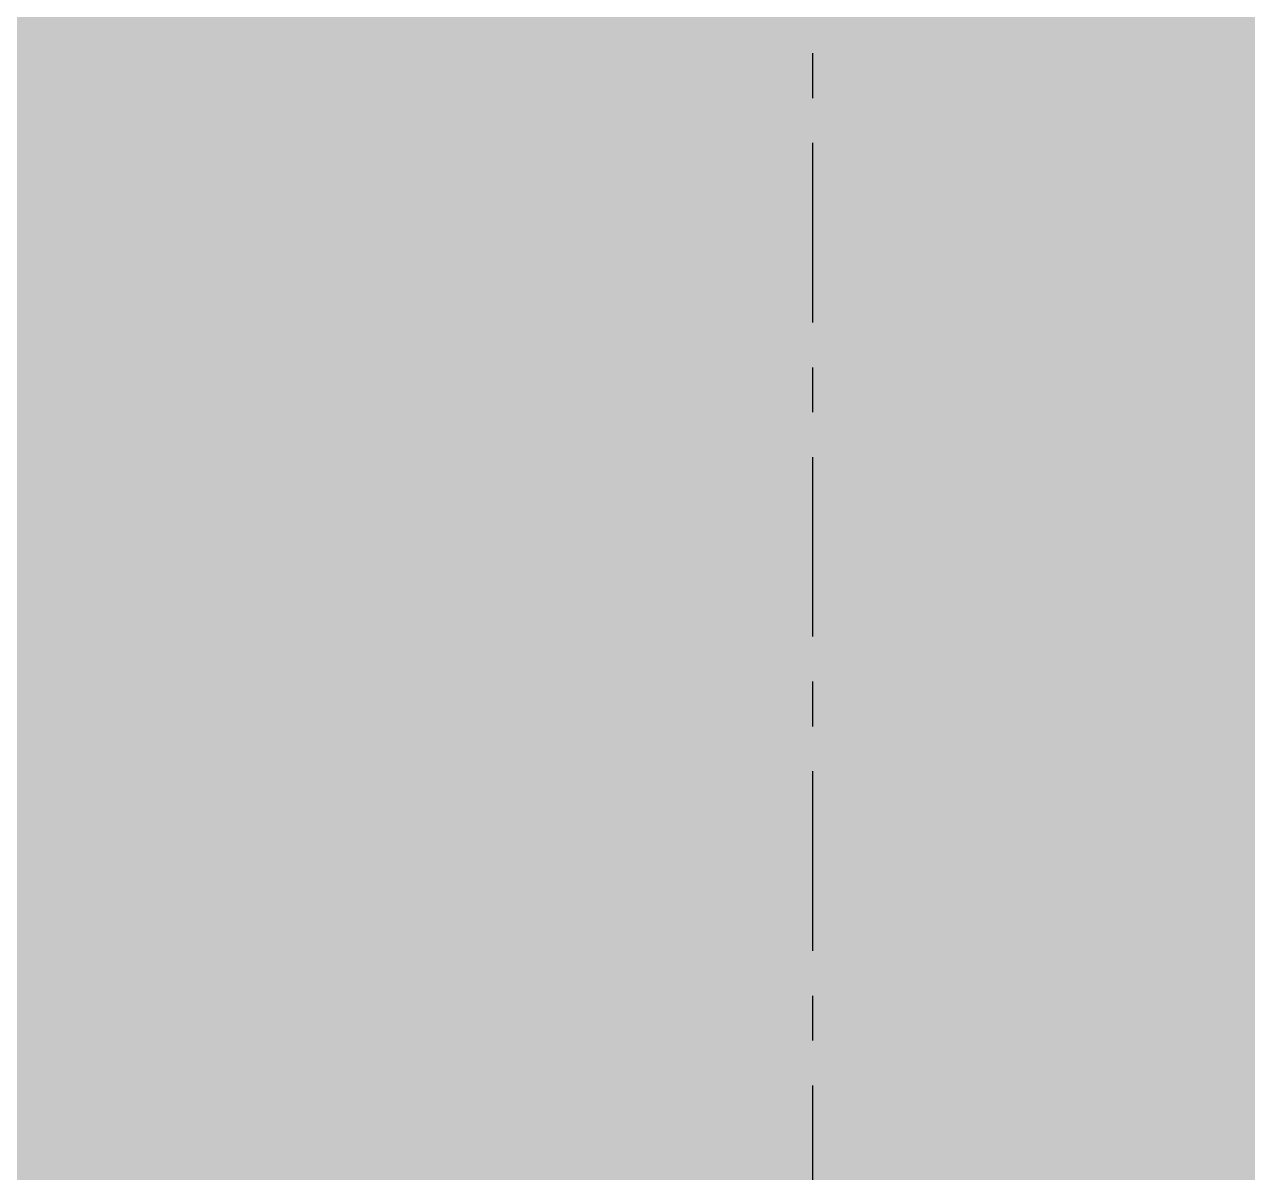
# Model space of a CAD drawing. Header units: inches. Extents: x -4110 to -1807, y 11006 to 12281.
# Drawn here: x -3483.519 to -3480.113, y 11748.139 to 11751.336 of the extents above; entities that cross this region are included whole.
import ezdxf

# ---------------------------------------------------------------- set-up
doc = ezdxf.new("R2010")
doc.units = ezdxf.units.IN
doc.header["$MEASUREMENT"] = 0
doc.linetypes.add('Grid Line 1_2_', pattern=[0.875, 0.5, -0.125, 0.125, -0.125])
for name, color, linetype, lineweight in [('0-1', 7, 'Continuous', 5), ('I-WALL-4', 2, 'Continuous', 5), ('S-GRID-1', 1, 'Grid Line 1_2_', 30)]:
    doc.layers.add(name, color=color, linetype=linetype, lineweight=lineweight)

# ---------------------------------------------------------------- blocks, each defined once
blk = doc.blocks.new('CTR - 1st Phase - Structure_rvt-1-ENLARGED RCP - 3RD FLOOR PLAN - EAST')
at = {"layer": 'S-GRID-1'}
blk.add_line((-3481.3237, 11005.881), (-3481.3237, 12247.5006), dxfattribs=at)

msp = doc.modelspace()

# ---------------------------------------------------------------- hatches: boundary and pattern name
at = {"layer": 'I-WALL-4'}
msp.add_hatch(color=256, dxfattribs=at).paths.add_polyline_path([(-3493.5237, 11746.3144), (-3457.5237, 11746.3144), (-3457.5237, 11747.5019), (-3458.1487, 11747.5019), (-3458.1487, 11751.6269), (-3457.5237, 11751.6269), (-3457.5237, 11753.5644), (-3493.5237, 11753.5586), (-3493.5237, 11751.6269), (-3492.8987, 11751.6269), (-3492.8987, 11747.5019), (-3493.5237, 11747.5019), (-3493.5237, 11747.4234)], flags=0)

# ---------------------------------------------------------------- block references
at = {"layer": '0-1'}
msp.add_blockref('CTR - 1st Phase - Structure_rvt-1-ENLARGED RCP - 3RD FLOOR PLAN - EAST', (0, 0), dxfattribs=at)

doc.saveas('drawing.dxf')
